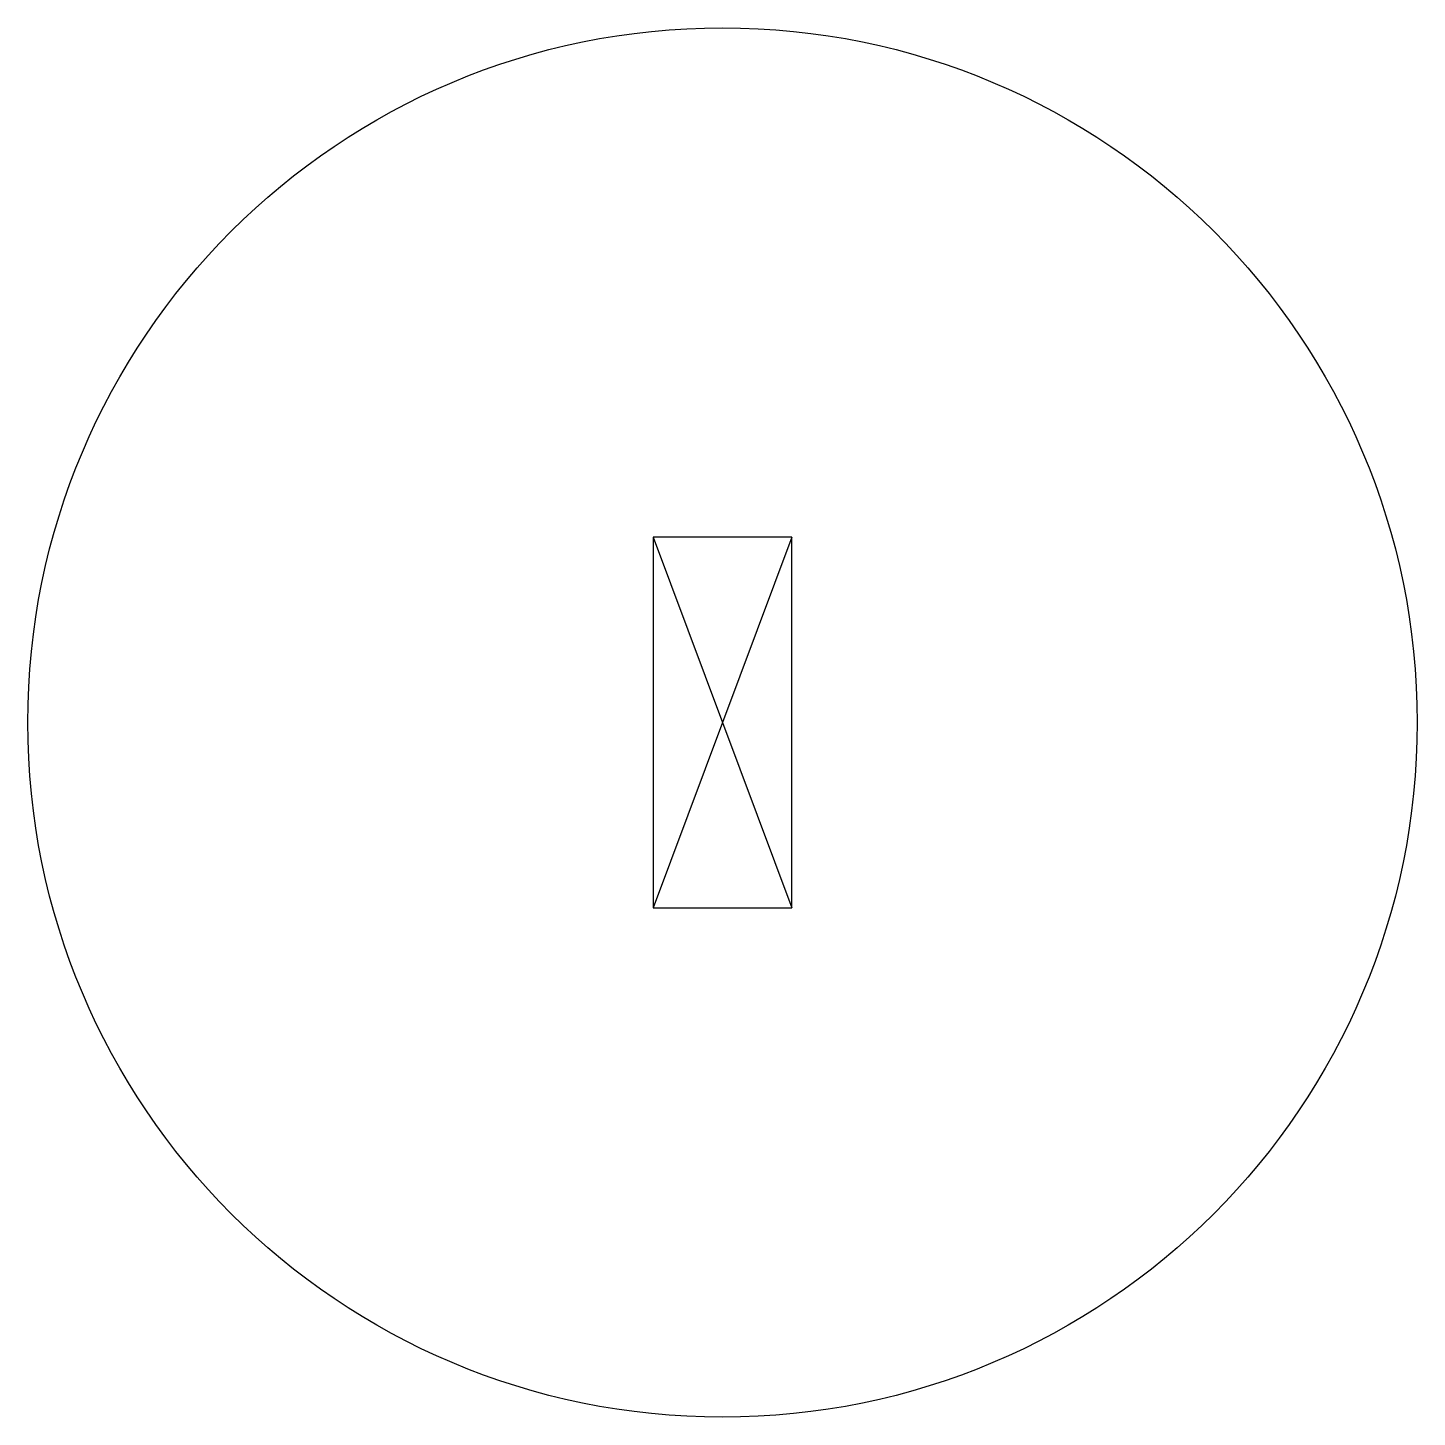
# Model space of a CAD drawing. Header units: millimetres. Extents: x -7.5 to 7.5, y -7.5 to 7.5.
import ezdxf

# ---------------------------------------------------------------- set-up
doc = ezdxf.new("R2010")
doc.units = ezdxf.units.MM
doc.layers.get('0').update_dxf_attribs({"linetype": 'CONTINUOUS'})

msp = doc.modelspace()

# ---------------------------------------------------------------- linework, layer by layer
for p, q in [((0.75, 2), (-0.75, 2)), ((-0.75, 2), (-0.75, -2)), ((0.75, 2), (-0.75, -2)), ((-0.75, 2), (0.75, -2)), ((0.75, -2), (0.75, 2)), ((-0.75, -2), (0.75, -2))]:
    msp.add_line(p, q)
msp.add_circle((0, 0), 7.5)

doc.saveas('drawing.dxf')
